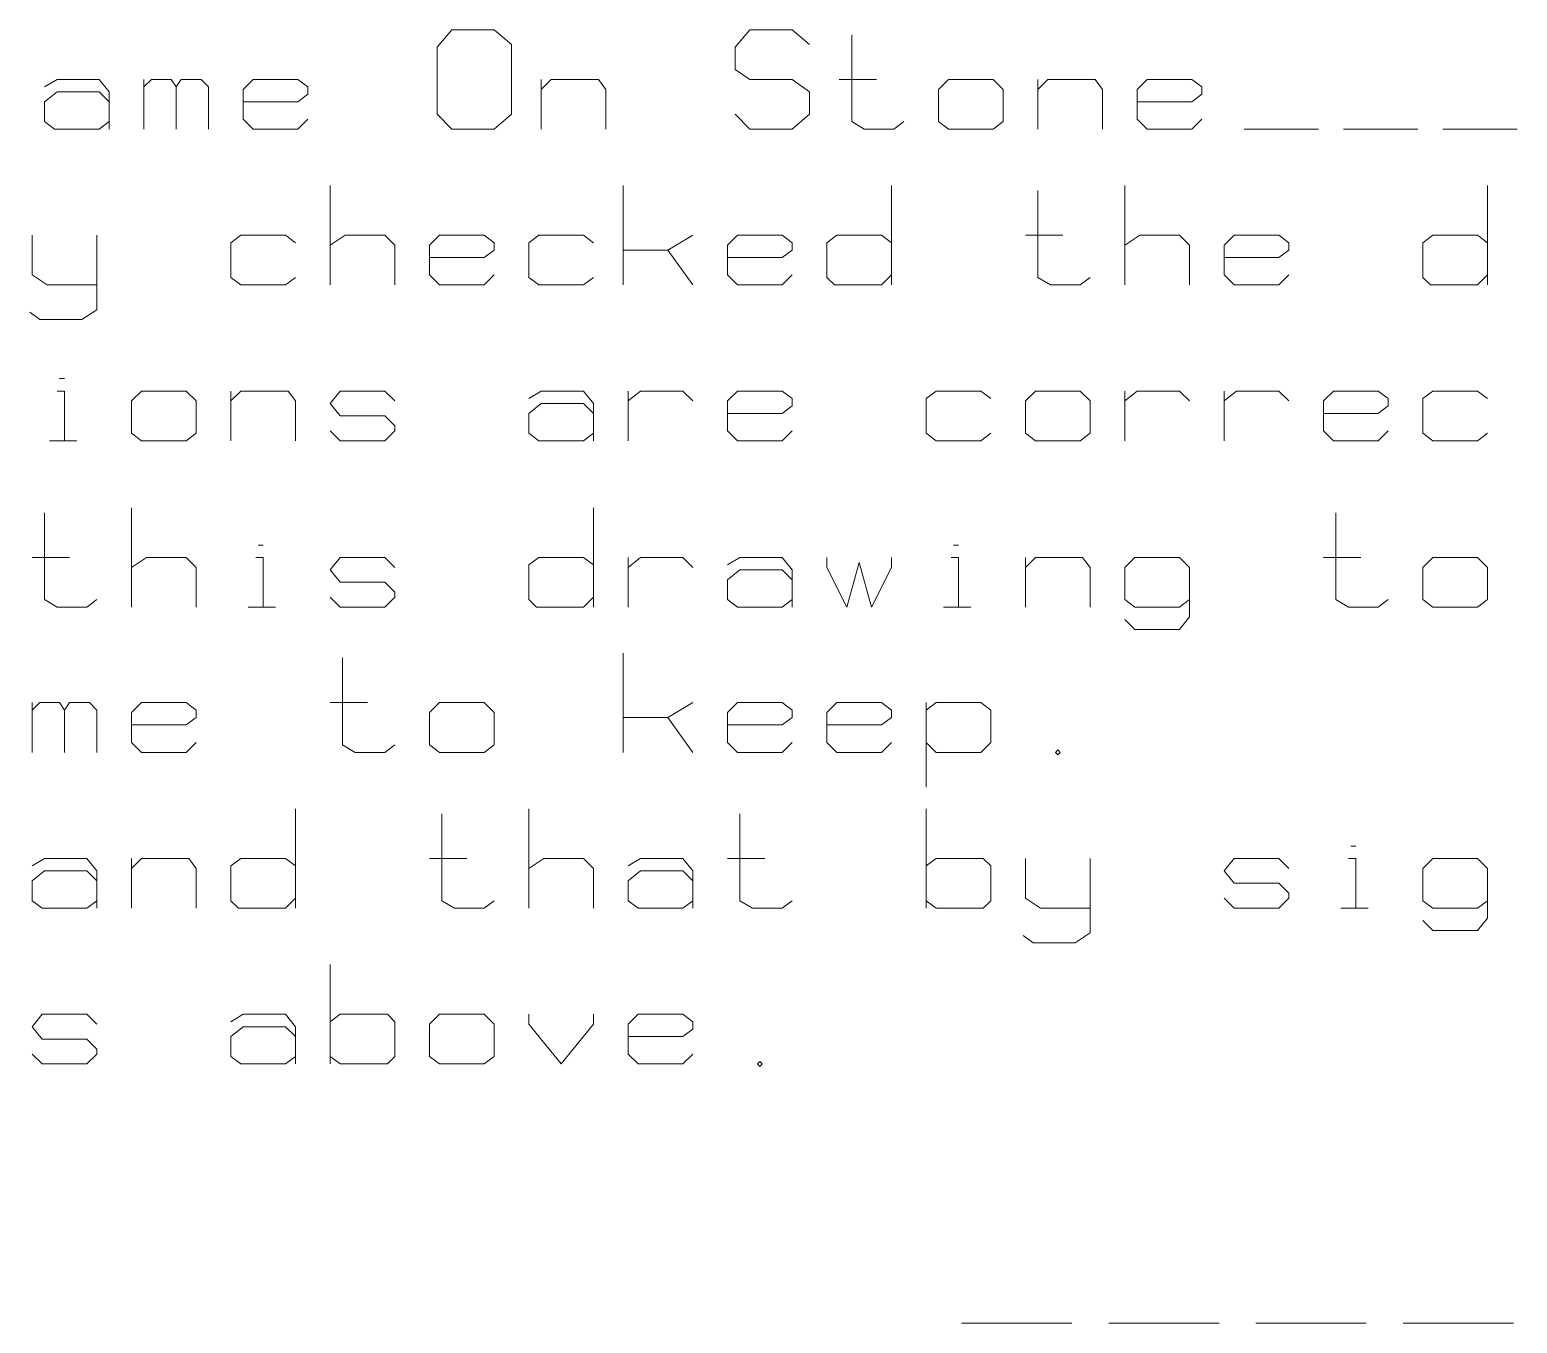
# Model space of a CAD drawing. Header units: inches. Extents: x -6.8 to 6.7, y -3 to 6.
# Drawn here: x -4.584 to -2.36, y -2.748 to -0.814 of the extents above; entities that cross this region are included whole.
import ezdxf

# ---------------------------------------------------------------- set-up
doc = ezdxf.new("R2010")
doc.units = ezdxf.units.IN
doc.header["$MEASUREMENT"] = 0

msp = doc.modelspace()

# ---------------------------------------------------------------- linework, layer by layer
at = {"color": 7, "linetype": 'Continuous', "lineweight": 5}
for p, q in [((-3.9532, -0.8137), (-3.9754, -0.8397)), ((-3.89, -0.8137), (-3.9532, -0.8137)), ((-3.8641, -0.836), (-3.89, -0.8137)), ((-3.5077, -0.8137), (-3.5299, -0.8397)), ((-3.4445, -0.8137), (-3.5077, -0.8137)), ((-3.4186, -0.836), (-3.4445, -0.8137)), ((-3.3554, -0.8211), (-3.3554, -0.9511)), ((-3.9754, -0.8397), (-3.9754, -0.9399)), ((-3.8641, -0.9399), (-3.8641, -0.836)), ((-3.5299, -0.8397), (-3.5299, -0.8731)), ((-4.562, -0.8991), (-4.5434, -0.888)), ((-4.5434, -0.888), (-4.4803, -0.888)), ((-4.4803, -0.888), (-4.4655, -0.9065)), ((-4.4135, -0.888), (-4.4135, -0.9622)), ((-4.4135, -0.8991), (-4.4024, -0.888)), ((-4.4024, -0.888), (-4.3727, -0.888)), ((-4.3727, -0.888), (-4.3652, -0.8991)), ((-4.3652, -0.8991), (-4.3578, -0.888)), ((-4.3578, -0.888), (-4.3281, -0.888)), ((-4.3281, -0.888), (-4.317, -0.8991)), ((-4.2502, -0.888), (-4.265, -0.9028)), ((-4.1833, -0.888), (-4.2502, -0.888)), ((-4.1685, -0.8991), (-4.1833, -0.888)), ((-3.8195, -0.888), (-3.8195, -0.9622)), ((-3.8195, -0.9028), (-3.8047, -0.888)), ((-3.8047, -0.888), (-3.7341, -0.888)), ((-3.7341, -0.888), (-3.723, -0.9028)), ((-3.5299, -0.8731), (-3.5077, -0.888)), ((-3.5077, -0.888), (-3.4445, -0.888)), ((-3.4445, -0.888), (-3.4186, -0.9065)), ((-3.374, -0.888), (-3.3183, -0.888)), ((-3.2107, -0.888), (-3.2255, -0.9028)), ((-3.1438, -0.888), (-3.2107, -0.888)), ((-3.129, -0.9028), (-3.1438, -0.888)), ((-3.077, -0.888), (-3.077, -0.9622)), ((-3.077, -0.9028), (-3.0622, -0.888)), ((-3.0622, -0.888), (-2.9916, -0.888)), ((-2.9916, -0.888), (-2.9805, -0.9028)), ((-2.9137, -0.888), (-2.9285, -0.9028)), ((-2.8468, -0.888), (-2.9137, -0.888)), ((-2.832, -0.8991), (-2.8468, -0.888)), ((-4.5434, -0.9065), (-4.562, -0.9214)), ((-4.4803, -0.9065), (-4.5434, -0.9065)), ((-4.4655, -0.9214), (-4.4803, -0.9065)), ((-4.4655, -0.9065), (-4.4655, -0.9622)), ((-4.3652, -0.8991), (-4.3652, -0.9622)), ((-4.317, -0.8991), (-4.317, -0.9622)), ((-4.265, -0.9028), (-4.265, -0.9474)), ((-4.1685, -0.9102), (-4.1833, -0.9214)), ((-4.1685, -0.9102), (-4.1685, -0.8991)), ((-3.723, -0.9028), (-3.723, -0.9622)), ((-3.4186, -0.9065), (-3.4186, -0.9399)), ((-3.2255, -0.9028), (-3.2255, -0.9511)), ((-3.129, -0.9511), (-3.129, -0.9028)), ((-2.9805, -0.9028), (-2.9805, -0.9622)), ((-2.9285, -0.9028), (-2.9285, -0.9474)), ((-2.832, -0.9102), (-2.8468, -0.9214)), ((-2.832, -0.9102), (-2.832, -0.8991)), ((-4.562, -0.9214), (-4.562, -0.9511)), ((-4.1833, -0.9214), (-4.265, -0.9214)), ((-2.8468, -0.9214), (-2.9285, -0.9214)), ((-4.562, -0.9511), (-4.5472, -0.9622)), ((-4.4803, -0.9622), (-4.4655, -0.9511)), ((-4.265, -0.9474), (-4.2502, -0.9622)), ((-4.1833, -0.9622), (-4.1685, -0.9474)), ((-3.9754, -0.9399), (-3.9532, -0.9622)), ((-3.89, -0.9622), (-3.8641, -0.9399)), ((-3.5077, -0.9622), (-3.5299, -0.9399)), ((-3.4186, -0.9399), (-3.4445, -0.9622)), ((-3.3554, -0.9511), (-3.3369, -0.9622)), ((-3.2923, -0.9622), (-3.2775, -0.9511)), ((-3.2255, -0.9511), (-3.2107, -0.9622)), ((-3.1438, -0.9622), (-3.129, -0.9511)), ((-2.9285, -0.9474), (-2.9137, -0.9622)), ((-2.8468, -0.9622), (-2.832, -0.9474)), ((-4.5472, -0.9622), (-4.4803, -0.9622)), ((-4.2502, -0.9622), (-4.1833, -0.9622)), ((-3.9532, -0.9622), (-3.89, -0.9622)), ((-3.4445, -0.9622), (-3.5077, -0.9622)), ((-3.3369, -0.9622), (-3.2923, -0.9622)), ((-3.2107, -0.9622), (-3.1438, -0.9622)), ((-2.9137, -0.9622), (-2.8468, -0.9622)), ((-2.7689, -0.9622), (-2.6575, -0.9622)), ((-2.6204, -0.9622), (-2.509, -0.9622)), ((-2.4719, -0.9622), (-2.3605, -0.9622)), ((-4.1351, -1.1952), (-4.1351, -1.0467)), ((-3.697, -1.0467), (-3.697, -1.1952)), ((-3.296, -1.0467), (-3.296, -1.1952)), ((-3.077, -1.0541), (-3.077, -1.184)), ((-2.9471, -1.1952), (-2.9471, -1.0467)), ((-2.405, -1.0467), (-2.405, -1.1952)), ((-4.5806, -1.1209), (-4.5806, -1.1803)), ((-4.484, -1.1209), (-4.484, -1.1952)), ((-4.2687, -1.1209), (-4.2836, -1.1321)), ((-4.2836, -1.1321), (-4.2836, -1.184)), ((-4.2019, -1.1209), (-4.2687, -1.1209)), ((-4.187, -1.1321), (-4.2019, -1.1209)), ((-4.1351, -1.1358), (-4.1128, -1.1209)), ((-4.1128, -1.1209), (-4.0534, -1.1209)), ((-4.0534, -1.1209), (-4.0385, -1.1358)), ((-3.9717, -1.1209), (-3.9866, -1.1358)), ((-3.9049, -1.1209), (-3.9717, -1.1209)), ((-3.89, -1.1321), (-3.9049, -1.1209)), ((-3.89, -1.1432), (-3.89, -1.1321)), ((-3.8232, -1.1209), (-3.8381, -1.1321)), ((-3.8381, -1.1321), (-3.8381, -1.184)), ((-3.7564, -1.1209), (-3.8232, -1.1209)), ((-3.7415, -1.1321), (-3.7564, -1.1209)), ((-3.593, -1.1209), (-3.6302, -1.1432)), ((-3.5262, -1.1209), (-3.5411, -1.1358)), ((-3.4594, -1.1209), (-3.5262, -1.1209)), ((-3.4445, -1.1321), (-3.4594, -1.1209)), ((-3.4445, -1.1432), (-3.4445, -1.1321)), ((-3.3926, -1.1321), (-3.3777, -1.1209)), ((-3.3926, -1.1358), (-3.3926, -1.1321)), ((-3.3777, -1.1209), (-3.3109, -1.1209)), ((-3.3109, -1.1209), (-3.296, -1.1321)), ((-3.0956, -1.1209), (-3.0399, -1.1209)), ((-2.9471, -1.1358), (-2.9248, -1.1209)), ((-2.9248, -1.1209), (-2.8654, -1.1209)), ((-2.8654, -1.1209), (-2.8505, -1.1358)), ((-2.7837, -1.1209), (-2.7986, -1.1358)), ((-2.7169, -1.1209), (-2.7837, -1.1209)), ((-2.702, -1.1321), (-2.7169, -1.1209)), ((-2.702, -1.1432), (-2.702, -1.1321)), ((-2.5016, -1.1321), (-2.4867, -1.1209)), ((-2.5016, -1.1358), (-2.5016, -1.1321)), ((-2.4867, -1.1209), (-2.4199, -1.1209)), ((-2.4199, -1.1209), (-2.405, -1.1321)), ((-4.0385, -1.1358), (-4.0385, -1.1952)), ((-3.9866, -1.1358), (-3.9866, -1.1803)), ((-3.9049, -1.1543), (-3.9866, -1.1543)), ((-3.89, -1.1432), (-3.9049, -1.1543)), ((-3.697, -1.1432), (-3.6302, -1.1432)), ((-3.6302, -1.1432), (-3.593, -1.1952)), ((-3.5411, -1.1358), (-3.5411, -1.1803)), ((-3.4594, -1.1543), (-3.5411, -1.1543)), ((-3.4445, -1.1432), (-3.4594, -1.1543)), ((-3.3926, -1.184), (-3.3926, -1.1358)), ((-2.8505, -1.1358), (-2.8505, -1.1952)), ((-2.7986, -1.1358), (-2.7986, -1.1803)), ((-2.7169, -1.1543), (-2.7986, -1.1543)), ((-2.702, -1.1432), (-2.7169, -1.1543)), ((-2.5016, -1.184), (-2.5016, -1.1358)), ((-4.5806, -1.1803), (-4.5583, -1.1952)), ((-4.5583, -1.1952), (-4.484, -1.1952)), ((-4.484, -1.1952), (-4.484, -1.2174)), ((-4.2836, -1.184), (-4.2687, -1.1952)), ((-4.2687, -1.1952), (-4.2019, -1.1952)), ((-4.2019, -1.1952), (-4.187, -1.184)), ((-3.9866, -1.1803), (-3.9717, -1.1952)), ((-3.9717, -1.1952), (-3.9049, -1.1952)), ((-3.9049, -1.1952), (-3.89, -1.1803)), ((-3.8381, -1.184), (-3.8232, -1.1952)), ((-3.8232, -1.1952), (-3.7564, -1.1952)), ((-3.7564, -1.1952), (-3.7415, -1.184)), ((-3.5411, -1.1803), (-3.5262, -1.1952)), ((-3.5262, -1.1952), (-3.4594, -1.1952)), ((-3.4594, -1.1952), (-3.4445, -1.1803)), ((-3.3814, -1.1952), (-3.3926, -1.184)), ((-3.3109, -1.1952), (-3.3814, -1.1952)), ((-3.296, -1.1803), (-3.3109, -1.1952)), ((-3.077, -1.184), (-3.0584, -1.1952)), ((-3.0584, -1.1952), (-3.0139, -1.1952)), ((-3.0139, -1.1952), (-2.999, -1.184)), ((-2.7986, -1.1803), (-2.7837, -1.1952)), ((-2.7837, -1.1952), (-2.7169, -1.1952)), ((-2.7169, -1.1952), (-2.702, -1.1803)), ((-2.4904, -1.1952), (-2.5016, -1.184)), ((-2.4199, -1.1952), (-2.4904, -1.1952)), ((-2.405, -1.1803), (-2.4199, -1.1952)), ((-4.484, -1.2174), (-4.484, -1.2323)), ((-4.5694, -1.2471), (-4.5843, -1.236)), ((-4.484, -1.2323), (-4.5063, -1.2471)), ((-4.5063, -1.2471), (-4.5694, -1.2471)), ((-4.5434, -1.3539), (-4.5323, -1.3539)), ((-4.5397, -1.3353), (-4.5323, -1.3353)), ((-4.5323, -1.3539), (-4.5323, -1.4281)), ((-4.4172, -1.3539), (-4.4321, -1.3687)), ((-4.3504, -1.3539), (-4.4172, -1.3539)), ((-4.3355, -1.3687), (-4.3504, -1.3539)), ((-4.2836, -1.3539), (-4.2836, -1.4281)), ((-4.2836, -1.3687), (-4.2687, -1.3539)), ((-4.2687, -1.3539), (-4.1982, -1.3539)), ((-4.1982, -1.3539), (-4.187, -1.3687)), ((-4.1202, -1.3539), (-4.1351, -1.3725)), ((-4.0534, -1.3539), (-4.1202, -1.3539)), ((-4.0385, -1.3687), (-4.0534, -1.3539)), ((-3.8381, -1.365), (-3.8195, -1.3539)), ((-3.8195, -1.3539), (-3.7564, -1.3539)), ((-3.7564, -1.3539), (-3.7415, -1.3725)), ((-3.6896, -1.4281), (-3.6896, -1.3539)), ((-3.6896, -1.3687), (-3.671, -1.3539)), ((-3.671, -1.3539), (-3.6079, -1.3539)), ((-3.6079, -1.3539), (-3.593, -1.3687)), ((-3.5262, -1.3539), (-3.5411, -1.3687)), ((-3.4594, -1.3539), (-3.5262, -1.3539)), ((-3.4445, -1.365), (-3.4594, -1.3539)), ((-3.2292, -1.3539), (-3.2441, -1.365)), ((-3.1624, -1.3539), (-3.2292, -1.3539)), ((-3.1475, -1.365), (-3.1624, -1.3539)), ((-3.0807, -1.3539), (-3.0956, -1.3687)), ((-3.0139, -1.3539), (-3.0807, -1.3539)), ((-2.999, -1.3687), (-3.0139, -1.3539)), ((-2.9471, -1.4281), (-2.9471, -1.3539)), ((-2.9471, -1.3687), (-2.9285, -1.3539)), ((-2.9285, -1.3539), (-2.8654, -1.3539)), ((-2.8654, -1.3539), (-2.8505, -1.3687)), ((-2.7986, -1.4281), (-2.7986, -1.3539)), ((-2.7986, -1.3687), (-2.78, -1.3539)), ((-2.78, -1.3539), (-2.7169, -1.3539)), ((-2.7169, -1.3539), (-2.702, -1.3687)), ((-2.6352, -1.3539), (-2.6501, -1.3687)), ((-2.5684, -1.3539), (-2.6352, -1.3539)), ((-2.5535, -1.365), (-2.5684, -1.3539)), ((-2.4867, -1.3539), (-2.5016, -1.365)), ((-2.4199, -1.3539), (-2.4867, -1.3539)), ((-2.405, -1.365), (-2.4199, -1.3539)), ((-4.4321, -1.3687), (-4.4321, -1.417)), ((-4.3355, -1.417), (-4.3355, -1.3687)), ((-4.187, -1.3687), (-4.187, -1.4281)), ((-4.1351, -1.3725), (-4.1202, -1.391)), ((-3.8195, -1.3725), (-3.8381, -1.3873)), ((-3.7564, -1.3725), (-3.8195, -1.3725)), ((-3.7415, -1.3873), (-3.7564, -1.3725)), ((-3.7415, -1.3725), (-3.7415, -1.4281)), ((-3.5411, -1.3687), (-3.5411, -1.4133)), ((-3.4445, -1.3762), (-3.4594, -1.3873)), ((-3.4445, -1.3762), (-3.4445, -1.365)), ((-3.2441, -1.365), (-3.2441, -1.417)), ((-3.0956, -1.3687), (-3.0956, -1.417)), ((-2.999, -1.417), (-2.999, -1.3687)), ((-2.6501, -1.3687), (-2.6501, -1.4133)), ((-2.5535, -1.3762), (-2.5684, -1.3873)), ((-2.5535, -1.3762), (-2.5535, -1.365)), ((-2.5016, -1.365), (-2.5016, -1.417)), ((-4.1202, -1.391), (-4.0571, -1.391)), ((-4.0571, -1.391), (-4.0534, -1.391)), ((-4.0534, -1.391), (-4.0385, -1.4059)), ((-3.8381, -1.3873), (-3.8381, -1.417)), ((-3.4594, -1.3873), (-3.5411, -1.3873)), ((-2.5684, -1.3873), (-2.6501, -1.3873)), ((-4.4321, -1.417), (-4.4172, -1.4281)), ((-4.3504, -1.4281), (-4.3355, -1.417)), ((-4.1202, -1.4281), (-4.1351, -1.4133)), ((-4.0385, -1.4133), (-4.0534, -1.4281)), ((-4.0385, -1.4059), (-4.0385, -1.4133)), ((-3.8381, -1.417), (-3.8232, -1.4281)), ((-3.7564, -1.4281), (-3.7415, -1.417)), ((-3.5411, -1.4133), (-3.5262, -1.4281)), ((-3.4594, -1.4281), (-3.4445, -1.4133)), ((-3.2441, -1.417), (-3.2292, -1.4281)), ((-3.1624, -1.4281), (-3.1475, -1.417)), ((-3.0956, -1.417), (-3.0807, -1.4281)), ((-3.0139, -1.4281), (-2.999, -1.417)), ((-2.6501, -1.4133), (-2.6352, -1.4281)), ((-2.5684, -1.4281), (-2.5535, -1.4133)), ((-2.5016, -1.417), (-2.4867, -1.4281)), ((-2.4199, -1.4281), (-2.405, -1.417)), ((-4.5546, -1.4281), (-4.5137, -1.4281)), ((-4.4172, -1.4281), (-4.3504, -1.4281)), ((-4.0534, -1.4281), (-4.1202, -1.4281)), ((-3.8232, -1.4281), (-3.7564, -1.4281)), ((-3.5262, -1.4281), (-3.4594, -1.4281)), ((-3.2292, -1.4281), (-3.1624, -1.4281)), ((-3.0807, -1.4281), (-3.0139, -1.4281)), ((-2.6352, -1.4281), (-2.5684, -1.4281)), ((-2.4867, -1.4281), (-2.4199, -1.4281)), ((-4.4321, -1.6769), (-4.4321, -1.5284)), ((-3.7415, -1.5284), (-3.7415, -1.6769)), ((-4.562, -1.5358), (-4.562, -1.6658)), ((-2.6315, -1.5358), (-2.6315, -1.6658)), ((-4.2427, -1.5841), (-4.2353, -1.5841)), ((-3.2032, -1.5841), (-3.1958, -1.5841)), ((-4.5806, -1.6026), (-4.5249, -1.6026)), ((-4.4321, -1.6175), (-4.4098, -1.6026)), ((-4.4098, -1.6026), (-4.3504, -1.6026)), ((-4.3504, -1.6026), (-4.3355, -1.6175)), ((-4.3355, -1.6175), (-4.3355, -1.6769)), ((-4.2464, -1.6026), (-4.2353, -1.6026)), ((-4.2353, -1.6026), (-4.2353, -1.6769)), ((-4.1202, -1.6026), (-4.1351, -1.6212)), ((-4.1351, -1.6212), (-4.1202, -1.6398)), ((-4.0534, -1.6026), (-4.1202, -1.6026)), ((-4.0385, -1.6175), (-4.0534, -1.6026)), ((-3.8381, -1.6138), (-3.8232, -1.6026)), ((-3.8381, -1.6175), (-3.8381, -1.6138)), ((-3.8381, -1.6658), (-3.8381, -1.6175)), ((-3.8232, -1.6026), (-3.7564, -1.6026)), ((-3.7564, -1.6026), (-3.7415, -1.6138)), ((-3.6896, -1.6769), (-3.6896, -1.6026)), ((-3.6896, -1.6175), (-3.671, -1.6026)), ((-3.671, -1.6026), (-3.6079, -1.6026)), ((-3.6079, -1.6026), (-3.593, -1.6175)), ((-3.5411, -1.6138), (-3.5225, -1.6026)), ((-3.5225, -1.6212), (-3.5411, -1.6361)), ((-3.5225, -1.6026), (-3.4594, -1.6026)), ((-3.4594, -1.6212), (-3.5225, -1.6212)), ((-3.4594, -1.6026), (-3.4445, -1.6212)), ((-3.4445, -1.6361), (-3.4594, -1.6212)), ((-3.4445, -1.6212), (-3.4445, -1.6769)), ((-3.3926, -1.6026), (-3.3926, -1.6175)), ((-3.3926, -1.6175), (-3.3629, -1.6769)), ((-3.3629, -1.6769), (-3.3443, -1.6101)), ((-3.3443, -1.6101), (-3.3257, -1.6769)), ((-3.3257, -1.6769), (-3.296, -1.6175)), ((-3.296, -1.6175), (-3.296, -1.6026)), ((-3.2069, -1.6026), (-3.1958, -1.6026)), ((-3.1958, -1.6026), (-3.1958, -1.6769)), ((-3.0956, -1.6026), (-3.0956, -1.6769)), ((-3.0956, -1.6175), (-3.0807, -1.6026)), ((-3.0807, -1.6026), (-3.0102, -1.6026)), ((-3.0102, -1.6026), (-2.999, -1.6175)), ((-2.999, -1.6175), (-2.999, -1.6769)), ((-2.9322, -1.6026), (-2.9471, -1.6175)), ((-2.9471, -1.6175), (-2.9471, -1.6658)), ((-2.8654, -1.6026), (-2.9322, -1.6026)), ((-2.8505, -1.6175), (-2.8654, -1.6026)), ((-2.8505, -1.6175), (-2.8505, -1.6806)), ((-2.6501, -1.6026), (-2.5944, -1.6026)), ((-2.4867, -1.6026), (-2.5016, -1.6175)), ((-2.5016, -1.6175), (-2.5016, -1.6658)), ((-2.4199, -1.6026), (-2.4867, -1.6026)), ((-2.405, -1.6175), (-2.4199, -1.6026)), ((-2.405, -1.6658), (-2.405, -1.6175)), ((-4.1202, -1.6398), (-4.0571, -1.6398)), ((-4.0571, -1.6398), (-4.0534, -1.6398)), ((-4.0534, -1.6398), (-4.0385, -1.6546)), ((-3.5411, -1.6361), (-3.5411, -1.6658)), ((-4.562, -1.6658), (-4.5434, -1.6769)), ((-4.4989, -1.6769), (-4.484, -1.6658)), ((-4.1202, -1.6769), (-4.1351, -1.662)), ((-4.0385, -1.662), (-4.0534, -1.6769)), ((-4.0385, -1.6546), (-4.0385, -1.662)), ((-3.8269, -1.6769), (-3.8381, -1.6658)), ((-3.7415, -1.662), (-3.7564, -1.6769)), ((-3.5411, -1.6658), (-3.5262, -1.6769)), ((-3.4594, -1.6769), (-3.4445, -1.6658)), ((-2.9471, -1.6658), (-2.9322, -1.6769)), ((-2.8654, -1.6769), (-2.8505, -1.6658)), ((-2.6315, -1.6658), (-2.6129, -1.6769)), ((-2.5684, -1.6769), (-2.5535, -1.6658)), ((-2.5016, -1.6658), (-2.4867, -1.6769)), ((-2.4199, -1.6769), (-2.405, -1.6658)), ((-4.5434, -1.6769), (-4.4989, -1.6769)), ((-4.2576, -1.6769), (-4.2167, -1.6769)), ((-4.0534, -1.6769), (-4.1202, -1.6769)), ((-3.7564, -1.6769), (-3.8269, -1.6769)), ((-3.5262, -1.6769), (-3.4594, -1.6769)), ((-3.2181, -1.6769), (-3.1772, -1.6769)), ((-2.9322, -1.6769), (-2.8654, -1.6769)), ((-2.8505, -1.6806), (-2.8505, -1.6917)), ((-2.6129, -1.6769), (-2.5684, -1.6769)), ((-2.4867, -1.6769), (-2.4199, -1.6769)), ((-2.9322, -1.7103), (-2.9471, -1.6955)), ((-2.8654, -1.7103), (-2.9322, -1.7103)), ((-2.8505, -1.6917), (-2.8654, -1.7103)), ((-4.1165, -1.753), (-4.1165, -1.8829)), ((-3.697, -1.7456), (-3.697, -1.8941)), ((-4.5806, -1.8198), (-4.5806, -1.8941)), ((-4.5806, -1.831), (-4.5694, -1.8198)), ((-4.5694, -1.8198), (-4.5397, -1.8198)), ((-4.5397, -1.8198), (-4.5323, -1.831)), ((-4.5323, -1.831), (-4.5249, -1.8198)), ((-4.5249, -1.8198), (-4.4952, -1.8198)), ((-4.4952, -1.8198), (-4.484, -1.831)), ((-4.4172, -1.8198), (-4.4321, -1.8347)), ((-4.3504, -1.8198), (-4.4172, -1.8198)), ((-4.3355, -1.831), (-4.3504, -1.8198)), ((-4.1351, -1.8198), (-4.0794, -1.8198)), ((-3.9717, -1.8198), (-3.9866, -1.8347)), ((-3.9049, -1.8198), (-3.9717, -1.8198)), ((-3.89, -1.8347), (-3.9049, -1.8198)), ((-3.593, -1.8198), (-3.6302, -1.8421)), ((-3.5262, -1.8198), (-3.5411, -1.8347)), ((-3.4594, -1.8198), (-3.5262, -1.8198)), ((-3.4445, -1.831), (-3.4594, -1.8198)), ((-3.3777, -1.8198), (-3.3926, -1.8347)), ((-3.3109, -1.8198), (-3.3777, -1.8198)), ((-3.296, -1.831), (-3.3109, -1.8198)), ((-3.2441, -1.831), (-3.2292, -1.8198)), ((-3.2441, -1.9461), (-3.2441, -1.8198)), ((-3.2292, -1.8198), (-3.1624, -1.8198)), ((-3.1624, -1.8198), (-3.1475, -1.831)), ((-4.5323, -1.831), (-4.5323, -1.8941)), ((-4.484, -1.831), (-4.484, -1.8941)), ((-4.4321, -1.8347), (-4.4321, -1.8792)), ((-4.3355, -1.8421), (-4.3504, -1.8532)), ((-4.3355, -1.8421), (-4.3355, -1.831)), ((-3.9866, -1.8347), (-3.9866, -1.8829)), ((-3.89, -1.8829), (-3.89, -1.8347)), ((-3.697, -1.8421), (-3.6302, -1.8421)), ((-3.6302, -1.8421), (-3.593, -1.8941)), ((-3.5411, -1.8347), (-3.5411, -1.8792)), ((-3.4445, -1.8421), (-3.4594, -1.8532)), ((-3.4445, -1.8421), (-3.4445, -1.831)), ((-3.3926, -1.8347), (-3.3926, -1.8792)), ((-3.296, -1.8421), (-3.3109, -1.8532)), ((-3.296, -1.8421), (-3.296, -1.831)), ((-3.1475, -1.831), (-3.1475, -1.8792)), ((-4.3504, -1.8532), (-4.4321, -1.8532)), ((-3.4594, -1.8532), (-3.5411, -1.8532)), ((-3.3109, -1.8532), (-3.3926, -1.8532)), ((-4.4321, -1.8792), (-4.4172, -1.8941)), ((-4.3504, -1.8941), (-4.3355, -1.8792)), ((-4.1165, -1.8829), (-4.0979, -1.8941)), ((-4.0534, -1.8941), (-4.0385, -1.8829)), ((-3.9866, -1.8829), (-3.9717, -1.8941)), ((-3.9049, -1.8941), (-3.89, -1.8829)), ((-3.5411, -1.8792), (-3.5262, -1.8941)), ((-3.4594, -1.8941), (-3.4445, -1.8792)), ((-3.3926, -1.8792), (-3.3777, -1.8941)), ((-3.3109, -1.8941), (-3.296, -1.8792)), ((-3.2292, -1.8941), (-3.2441, -1.8792)), ((-3.1475, -1.8792), (-3.1624, -1.8941)), ((-4.4172, -1.8941), (-4.3504, -1.8941)), ((-4.0979, -1.8941), (-4.0534, -1.8941)), ((-3.9717, -1.8941), (-3.9049, -1.8941)), ((-3.5262, -1.8941), (-3.4594, -1.8941)), ((-3.3777, -1.8941), (-3.3109, -1.8941)), ((-3.1624, -1.8941), (-3.2292, -1.8941)), ((-3.0473, -1.8904), (-3.051, -1.8941)), ((-3.051, -1.8941), (-3.0473, -1.8978)), ((-3.0436, -1.8941), (-3.0473, -1.8904)), ((-3.0473, -1.8978), (-3.0436, -1.8941)), ((-4.187, -1.9786), (-4.187, -2.1271)), ((-3.8381, -2.1271), (-3.8381, -1.9786)), ((-3.2441, -1.9786), (-3.2441, -2.1271)), ((-3.968, -1.986), (-3.968, -2.1159)), ((-3.5225, -1.986), (-3.5225, -2.1159)), ((-2.6092, -2.0342), (-2.6018, -2.0342)), ((-4.5806, -2.0639), (-4.562, -2.0528)), ((-4.562, -2.0528), (-4.4989, -2.0528)), ((-4.4989, -2.0528), (-4.484, -2.0714)), ((-4.4321, -2.0528), (-4.4321, -2.1271)), ((-4.4321, -2.0677), (-4.4172, -2.0528)), ((-4.4172, -2.0528), (-4.3467, -2.0528)), ((-4.3467, -2.0528), (-4.3355, -2.0677)), ((-4.3355, -2.0677), (-4.3355, -2.1271)), ((-4.2836, -2.0639), (-4.2687, -2.0528)), ((-4.2836, -2.0677), (-4.2836, -2.0639)), ((-4.2836, -2.1159), (-4.2836, -2.0677)), ((-4.2687, -2.0528), (-4.2019, -2.0528)), ((-4.2019, -2.0528), (-4.187, -2.0639)), ((-3.9866, -2.0528), (-3.9309, -2.0528)), ((-3.8381, -2.0677), (-3.8158, -2.0528)), ((-3.8158, -2.0528), (-3.7564, -2.0528)), ((-3.7564, -2.0528), (-3.7415, -2.0677)), ((-3.7415, -2.0677), (-3.7415, -2.1271)), ((-3.6896, -2.0639), (-3.671, -2.0528)), ((-3.671, -2.0528), (-3.6079, -2.0528)), ((-3.6079, -2.0528), (-3.593, -2.0714)), ((-3.5411, -2.0528), (-3.4854, -2.0528)), ((-3.2292, -2.0528), (-3.2441, -2.0639)), ((-3.1587, -2.0528), (-3.2292, -2.0528)), ((-3.1475, -2.0639), (-3.1587, -2.0528)), ((-3.1475, -2.1159), (-3.1475, -2.0639)), ((-3.0956, -2.0528), (-3.0956, -2.1122)), ((-2.999, -2.0528), (-2.999, -2.1271)), ((-2.7837, -2.0528), (-2.7986, -2.0714)), ((-2.7169, -2.0528), (-2.7837, -2.0528)), ((-2.702, -2.0677), (-2.7169, -2.0528)), ((-2.6129, -2.0528), (-2.6018, -2.0528)), ((-2.6018, -2.0528), (-2.6018, -2.1271)), ((-2.4867, -2.0528), (-2.5016, -2.0677)), ((-2.5016, -2.0677), (-2.5016, -2.1159)), ((-2.4199, -2.0528), (-2.4867, -2.0528)), ((-2.405, -2.0677), (-2.4199, -2.0528)), ((-2.405, -2.0677), (-2.405, -2.1308)), ((-4.562, -2.0714), (-4.5806, -2.0862)), ((-4.5806, -2.0862), (-4.5806, -2.1159)), ((-4.4989, -2.0714), (-4.562, -2.0714)), ((-4.484, -2.0862), (-4.4989, -2.0714)), ((-4.484, -2.0714), (-4.484, -2.1271)), ((-3.671, -2.0714), (-3.6896, -2.0862)), ((-3.6896, -2.0862), (-3.6896, -2.1159)), ((-3.6079, -2.0714), (-3.671, -2.0714)), ((-3.593, -2.0862), (-3.6079, -2.0714)), ((-3.593, -2.0714), (-3.593, -2.1271)), ((-2.7986, -2.0714), (-2.7837, -2.0899)), ((-2.7837, -2.0899), (-2.7206, -2.0899)), ((-2.7206, -2.0899), (-2.7169, -2.0899)), ((-2.7169, -2.0899), (-2.702, -2.1048)), ((-4.187, -2.1122), (-4.2019, -2.1271)), ((-3.0956, -2.1122), (-3.0733, -2.1271)), ((-2.7837, -2.1271), (-2.7986, -2.1122)), ((-2.702, -2.1122), (-2.7169, -2.1271)), ((-2.702, -2.1048), (-2.702, -2.1122)), ((-4.5806, -2.1159), (-4.5657, -2.1271)), ((-4.5657, -2.1271), (-4.4989, -2.1271)), ((-4.4989, -2.1271), (-4.484, -2.1159)), ((-4.2724, -2.1271), (-4.2836, -2.1159)), ((-4.2019, -2.1271), (-4.2724, -2.1271)), ((-3.968, -2.1159), (-3.9494, -2.1271)), ((-3.9494, -2.1271), (-3.9049, -2.1271)), ((-3.9049, -2.1271), (-3.89, -2.1159)), ((-3.6896, -2.1159), (-3.6747, -2.1271)), ((-3.6747, -2.1271), (-3.6079, -2.1271)), ((-3.6079, -2.1271), (-3.593, -2.1159)), ((-3.5225, -2.1159), (-3.5039, -2.1271)), ((-3.5039, -2.1271), (-3.4594, -2.1271)), ((-3.4594, -2.1271), (-3.4445, -2.1159)), ((-3.2441, -2.1159), (-3.2292, -2.1271)), ((-3.2292, -2.1271), (-3.1587, -2.1271)), ((-3.1587, -2.1271), (-3.1475, -2.1159)), ((-3.0733, -2.1271), (-2.999, -2.1271)), ((-2.999, -2.1271), (-2.999, -2.1493)), ((-2.7169, -2.1271), (-2.7837, -2.1271)), ((-2.6241, -2.1271), (-2.5832, -2.1271)), ((-2.5016, -2.1159), (-2.4867, -2.1271)), ((-2.4867, -2.1271), (-2.4199, -2.1271)), ((-2.4199, -2.1271), (-2.405, -2.1159)), ((-2.405, -2.1308), (-2.405, -2.1419)), ((-2.999, -2.1493), (-2.999, -2.1642)), ((-2.4867, -2.1605), (-2.5016, -2.1456)), ((-2.405, -2.1419), (-2.4199, -2.1605)), ((-3.0844, -2.179), (-3.0993, -2.1679)), ((-3.0213, -2.179), (-3.0844, -2.179)), ((-2.999, -2.1642), (-3.0213, -2.179)), ((-2.4199, -2.1605), (-2.4867, -2.1605)), ((-4.1351, -2.2115), (-4.1351, -2.36)), ((-4.5657, -2.2858), (-4.5806, -2.3043)), ((-4.4989, -2.2858), (-4.5657, -2.2858)), ((-4.484, -2.3006), (-4.4989, -2.2858)), ((-4.2836, -2.2969), (-4.265, -2.2858)), ((-4.265, -2.2858), (-4.2019, -2.2858)), ((-4.2019, -2.2858), (-4.187, -2.3043)), ((-4.1202, -2.2858), (-4.1351, -2.2969)), ((-4.0497, -2.2858), (-4.1202, -2.2858)), ((-4.0385, -2.2969), (-4.0497, -2.2858)), ((-3.9717, -2.2858), (-3.9866, -2.3006)), ((-3.9049, -2.2858), (-3.9717, -2.2858)), ((-3.89, -2.3006), (-3.9049, -2.2858)), ((-3.8381, -2.2858), (-3.8381, -2.3006)), ((-3.7415, -2.3006), (-3.7415, -2.2858)), ((-3.6747, -2.2858), (-3.6896, -2.3006)), ((-3.6079, -2.2858), (-3.6747, -2.2858)), ((-3.593, -2.2969), (-3.6079, -2.2858)), ((-4.5806, -2.3043), (-4.5657, -2.3229)), ((-4.265, -2.3043), (-4.2836, -2.3192)), ((-4.2019, -2.3043), (-4.265, -2.3043)), ((-4.187, -2.3192), (-4.2019, -2.3043)), ((-4.187, -2.3043), (-4.187, -2.36)), ((-4.0385, -2.3489), (-4.0385, -2.2969)), ((-3.9866, -2.3006), (-3.9866, -2.3489)), ((-3.89, -2.3489), (-3.89, -2.3006)), ((-3.8381, -2.3006), (-3.7898, -2.36)), ((-3.7898, -2.36), (-3.7415, -2.3006)), ((-3.6896, -2.3006), (-3.6896, -2.3452)), ((-3.593, -2.308), (-3.6079, -2.3192)), ((-3.593, -2.308), (-3.593, -2.2969)), ((-4.5657, -2.3229), (-4.5026, -2.3229)), ((-4.5026, -2.3229), (-4.4989, -2.3229)), ((-4.4989, -2.3229), (-4.484, -2.3377)), ((-4.2836, -2.3192), (-4.2836, -2.3489)), ((-3.6079, -2.3192), (-3.6896, -2.3192)), ((-4.5657, -2.36), (-4.5806, -2.3452)), ((-4.484, -2.3452), (-4.4989, -2.36)), ((-4.484, -2.3377), (-4.484, -2.3452)), ((-4.2836, -2.3489), (-4.2687, -2.36)), ((-4.2019, -2.36), (-4.187, -2.3489)), ((-4.1351, -2.3489), (-4.1202, -2.36)), ((-4.0497, -2.36), (-4.0385, -2.3489)), ((-3.9866, -2.3489), (-3.9717, -2.36)), ((-3.9049, -2.36), (-3.89, -2.3489)), ((-3.6896, -2.3452), (-3.6747, -2.36)), ((-3.6079, -2.36), (-3.593, -2.3452)), ((-3.4928, -2.3563), (-3.4965, -2.36)), ((-3.4891, -2.36), (-3.4928, -2.3563)), ((-4.4989, -2.36), (-4.5657, -2.36)), ((-4.2687, -2.36), (-4.2019, -2.36)), ((-4.1202, -2.36), (-4.0497, -2.36)), ((-3.9717, -2.36), (-3.9049, -2.36)), ((-3.6747, -2.36), (-3.6079, -2.36)), ((-3.4965, -2.36), (-3.4928, -2.3637)), ((-3.4928, -2.3637), (-3.4891, -2.36)), ((-3.1912, -2.7477), (-3.0262, -2.7477)), ((-2.9712, -2.7477), (-2.8062, -2.7477)), ((-2.7512, -2.7477), (-2.5862, -2.7477)), ((-2.5312, -2.7477), (-2.3662, -2.7477))]:
    msp.add_line(p, q, dxfattribs=at)

doc.saveas('drawing.dxf')
